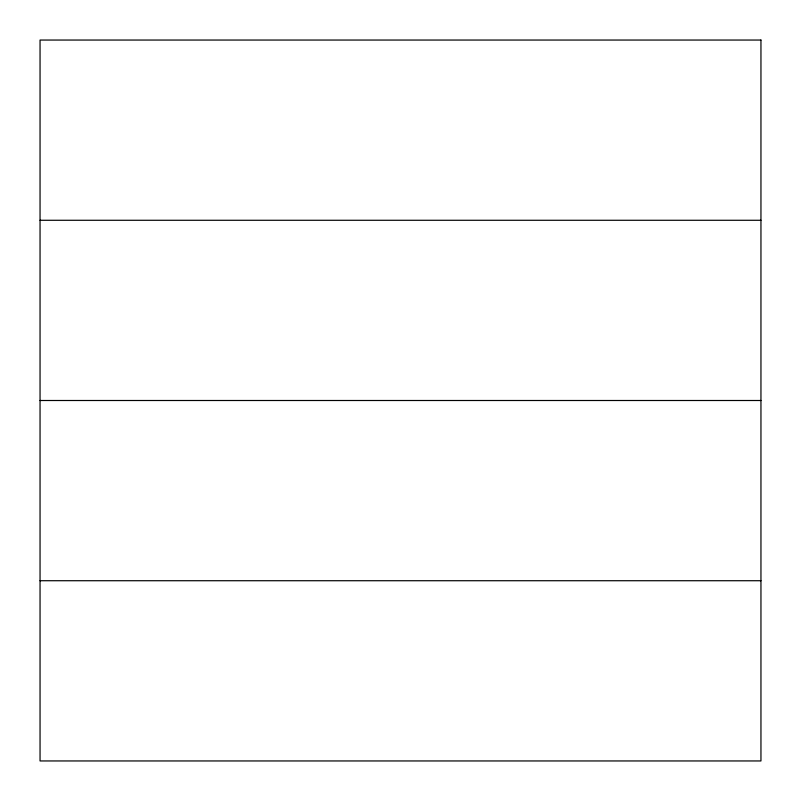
<?xml version="1.0" encoding="UTF-8"?>
<svg xmlns="http://www.w3.org/2000/svg" width="801" height="801" viewBox="0 0 801 801"><rect width="100%" height="100%" fill="white"/><g stroke="black" fill="none" stroke-linecap="round" stroke-linejoin="round"><path stroke-width="1.2" d="M40.05 220.275L760.95 220.275M40.05 400.5L760.95 400.5M40.05 580.725L760.95 580.725M760.95 40.05L40.05 40.05L40.05 760.95L760.95 760.95L760.95 40.05"/></g></svg>
